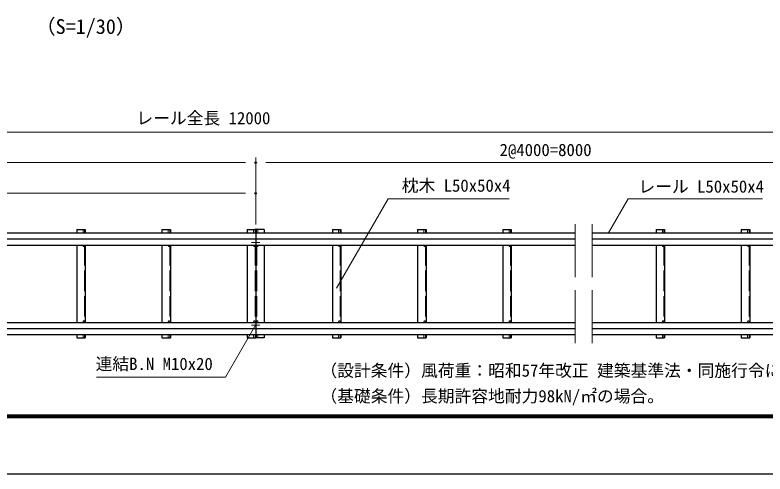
# Model space of a CAD drawing. Units: millimetres, scale not verified. Extents: x -6300 to 6300, y -4455 to 4455.
# Drawn here: x -2709 to 1693, y -4455 to -1761 of the extents above; entities that cross this region are included whole.
import ezdxf
from ezdxf.enums import TextEntityAlignment as Align

# ---------------------------------------------------------------- set-up
doc = ezdxf.new("R2010")
doc.units = ezdxf.units.MM
doc.header["$LTSCALE"] = 20
doc.header["$PDMODE"] = 32
doc.header["$PDSIZE"] = 10
doc.linetypes.add('DASHED', pattern=[7.5, 6, -1.5])
doc.linetypes.add('USER1', pattern=[50.8, 31.75, -6.35, 6.35, -6.35])
for name, color, linetype, lineweight in [('0-0_D-TTL-TXT', 7, 'Continuous', 25), ('0-1_D-STR1', 1, 'Continuous', 25), ('0-3_D-BMK', 2, 'USER1', 13), ('0-4_D-STR3', 3, 'Continuous', 13), ('0-8_D-STR-DIM', 7, 'Continuous', 13), ('0-B_D-STR-TXT', 7, 'Continuous', 13), ('0-C_D-TTL', 7, 'Continuous', 25)]:
    doc.layers.add(name, color=color, linetype=linetype, lineweight=lineweight)
doc.layers.add('0-A_Defpoints', color=8, linetype='Continuous')
doc.styles.add('ＭＳ ゴシック', font='')
doc.styles.get('ＭＳ ゴシック').set_extended_font_data('MS Gothic')

msp = doc.modelspace()

# ---------------------------------------------------------------- linework, layer by layer
at = {"layer": '0-1_D-STR1'}
for p, q in [((-2346.16, -3020.65), (-2346.16, -3040.3)), ((-1846.16, -3020.65), (-1846.16, -3040.3)), ((-1346.16, -3020.65), (-1346.16, -3040.3)), ((-1246.16, -3020.65), (-1246.16, -3040.3)), ((-846.16, -3020.65), (-846.16, -3040.3)), ((-346.16, -3020.65), (-346.16, -3040.3)), ((153.84, -3020.65), (153.84, -3040.3)), ((1053.84, -3020.65), (1053.84, -3040.3)), ((1553.84, -3020.65), (1553.84, -3040.3)), ((-5296.16, -3040.3), (-1296.16, -3040.3)), ((-5296.16, -3075.65), (-1296.16, -3075.65)), ((-1296.16, -3040.3), (578.84, -3040.3)), ((-1296.16, -3075.65), (578.84, -3075.65)), ((678.84, -3040.3), (2103.84, -3040.3)), ((678.84, -3075.65), (2103.84, -3075.65)), ((-5296.16, -3111.01), (-1296.16, -3111.01)), ((-2346.16, -3111.01), (-2346.16, -3565.3)), ((-2296.16, -3111.01), (-2296.16, -3565.3)), ((-1846.16, -3111.01), (-1846.16, -3565.3)), ((-1796.16, -3111.01), (-1796.16, -3565.3)), ((-1346.16, -3111.01), (-1346.16, -3565.3)), ((-1296.16, -3111.01), (578.84, -3111.01)), ((-1246.16, -3111.01), (-1246.16, -3565.3)), ((-846.16, -3111.01), (-846.16, -3565.3)), ((-796.16, -3111.01), (-796.16, -3565.3)), ((-346.16, -3111.01), (-346.16, -3565.3)), ((-296.16, -3111.01), (-296.16, -3565.3)), ((153.84, -3111.01), (153.84, -3565.3)), ((203.84, -3111.01), (203.84, -3565.3)), ((678.84, -3111.01), (2103.84, -3111.01)), ((1053.84, -3111.01), (1053.84, -3565.3)), ((1103.84, -3111.01), (1103.84, -3565.3)), ((1553.84, -3111.01), (1553.84, -3565.3)), ((1603.84, -3111.01), (1603.84, -3565.3)), ((-5296.16, -3565.3), (-1296.16, -3565.3)), ((-5296.16, -3600.65), (-1296.16, -3600.65)), ((-1296.16, -3565.3), (578.84, -3565.3)), ((-1296.16, -3600.65), (578.84, -3600.65)), ((678.84, -3565.3), (2103.84, -3565.3)), ((678.84, -3600.65), (2103.84, -3600.65)), ((-5296.16, -3636.01), (-1296.16, -3636.01)), ((-2346.16, -3636.01), (-2346.16, -3655.65)), ((-2296.16, -3636.01), (-2296.16, -3655.65)), ((-1846.16, -3636.01), (-1846.16, -3655.65)), ((-1796.16, -3636.01), (-1796.16, -3655.65)), ((-1346.16, -3636.01), (-1346.16, -3655.65)), ((-1296.16, -3636.01), (578.84, -3636.01)), ((-1246.16, -3636.01), (-1246.16, -3655.65)), ((-846.16, -3636.01), (-846.16, -3655.65)), ((-796.16, -3636.01), (-796.16, -3655.65)), ((-346.16, -3636.01), (-346.16, -3655.65)), ((-296.16, -3636.01), (-296.16, -3655.65)), ((153.84, -3636.01), (153.84, -3655.65)), ((203.84, -3636.01), (203.84, -3655.65)), ((678.84, -3636.01), (2103.84, -3636.01)), ((1053.84, -3636.01), (1053.84, -3655.65)), ((1103.84, -3636.01), (1103.84, -3655.65)), ((1553.84, -3636.01), (1553.84, -3655.65)), ((1603.84, -3636.01), (1603.84, -3655.65)), ((-2346.16, -3655.65), (-2296.16, -3655.65)), ((-2346.16, -3655.65), (-2296.16, -3655.65)), ((-1846.16, -3655.65), (-1796.16, -3655.65)), ((-1846.16, -3655.65), (-1796.16, -3655.65)), ((-1346.16, -3655.65), (-1296.16, -3655.65)), ((-1346.16, -3655.65), (-1296.16, -3655.65)), ((-1246.16, -3655.65), (-1296.16, -3655.65)), ((-1246.16, -3655.65), (-1296.16, -3655.65)), ((-846.16, -3655.65), (-796.16, -3655.65)), ((-846.16, -3655.65), (-796.16, -3655.65)), ((-346.16, -3655.65), (-296.16, -3655.65)), ((-346.16, -3655.65), (-296.16, -3655.65)), ((153.84, -3655.65), (203.84, -3655.65)), ((153.84, -3655.65), (203.84, -3655.65)), ((1053.84, -3655.65), (1103.84, -3655.65)), ((1053.84, -3655.65), (1103.84, -3655.65)), ((1553.84, -3655.65), (1603.84, -3655.65)), ((1553.84, -3655.65), (1603.84, -3655.65))]:
    msp.add_line(p, q, dxfattribs=at)
at = {"layer": '0-1_D-STR1', "linetype": 'DASHED'}
for p, q in [((-2300.16, -3111.01), (-2300.16, -3565.3)), ((-1800.16, -3111.01), (-1800.16, -3565.3)), ((-1300.16, -3111.01), (-1300.16, -3565.3)), ((-1292.16, -3111.01), (-1292.16, -3565.3)), ((-800.16, -3111.01), (-800.16, -3565.3)), ((-300.16, -3111.01), (-300.16, -3565.3)), ((199.84, -3111.01), (199.84, -3565.3)), ((1099.84, -3111.01), (1099.84, -3565.3)), ((1599.84, -3111.01), (1599.84, -3565.3))]:
    msp.add_line(p, q, dxfattribs=at)
at = {"layer": '0-1_D-STR1'}
for points in [[(-2346.16, -3020.65), (-2296.16, -3020.65), (-2296.16, -3040.3)], [(-1846.16, -3020.65), (-1796.16, -3020.65), (-1796.16, -3040.3)], [(-1346.16, -3020.65), (-1296.16, -3020.65), (-1296.16, -3655.65)], [(-1246.16, -3020.65), (-1296.16, -3020.65), (-1296.16, -3655.65)], [(-846.16, -3020.65), (-796.16, -3020.65), (-796.16, -3040.3)], [(-346.16, -3020.65), (-296.16, -3020.65), (-296.16, -3040.3)], [(153.84, -3020.65), (203.84, -3020.65), (203.84, -3040.3)], [(1053.84, -3020.65), (1103.84, -3020.65), (1103.84, -3040.3)], [(1553.84, -3020.65), (1603.84, -3020.65), (1603.84, -3040.3)]]:
    msp.add_lwpolyline(points, dxfattribs=at)
at = {"layer": '0-3_D-BMK'}
for p, q in [((-1271.16, -3095.65), (-1321.16, -3095.65)), ((-1271.16, -3580.65), (-1321.16, -3580.65))]:
    msp.add_line(p, q, dxfattribs=at)
at = {"layer": '0-4_D-STR3'}
for p, q in [((-2300.16, -3020.65), (-2300.16, -3040.3)), ((-2300.16, -3040.3), (-2300.16, -3020.65)), ((-1800.16, -3020.65), (-1800.16, -3040.3)), ((-1800.16, -3040.3), (-1800.16, -3020.65)), ((-1300.16, -3020.65), (-1300.16, -3040.3)), ((-1300.16, -3040.3), (-1300.16, -3020.65)), ((-1292.16, -3020.65), (-1292.16, -3040.3)), ((-1292.16, -3040.3), (-1292.16, -3020.65)), ((-800.16, -3020.65), (-800.16, -3040.3)), ((-800.16, -3040.3), (-800.16, -3020.65)), ((-300.16, -3020.65), (-300.16, -3040.3)), ((-300.16, -3040.3), (-300.16, -3020.65)), ((199.84, -3020.65), (199.84, -3040.3)), ((199.84, -3040.3), (199.84, -3020.65)), ((1099.84, -3020.65), (1099.84, -3040.3)), ((1099.84, -3040.3), (1099.84, -3020.65)), ((1599.84, -3020.65), (1599.84, -3040.3)), ((1599.84, -3040.3), (1599.84, -3020.65)), ((-2309.16, -3116.15), (-2309.16, -3111.01)), ((-2300.16, -3116.15), (-2300.16, -3111.01)), ((-1809.16, -3116.15), (-1809.16, -3111.01)), ((-1800.16, -3116.15), (-1800.16, -3111.01)), ((-1309.16, -3116.15), (-1309.16, -3111.01)), ((-1300.16, -3116.15), (-1300.16, -3111.01)), ((-1292.16, -3116.15), (-1292.16, -3111.01)), ((-1283.16, -3116.15), (-1283.16, -3111.01)), ((-809.16, -3116.15), (-809.16, -3111.01)), ((-800.16, -3116.15), (-800.16, -3111.01)), ((-309.16, -3116.15), (-309.16, -3111.01)), ((-300.16, -3116.15), (-300.16, -3111.01)), ((190.84, -3116.15), (190.84, -3111.01)), ((199.84, -3116.15), (199.84, -3111.01)), ((1090.84, -3116.15), (1090.84, -3111.01)), ((1099.84, -3116.15), (1099.84, -3111.01)), ((1590.84, -3116.15), (1590.84, -3111.01)), ((1599.84, -3116.15), (1599.84, -3111.01)), ((-2309.16, -3560.15), (-2309.16, -3565.3)), ((-2300.16, -3560.15), (-2300.16, -3565.3)), ((-1809.16, -3560.15), (-1809.16, -3565.3)), ((-1800.16, -3560.15), (-1800.16, -3565.3)), ((-1309.16, -3560.15), (-1309.16, -3565.3)), ((-1300.16, -3560.15), (-1300.16, -3565.3)), ((-1292.16, -3560.15), (-1292.16, -3565.3)), ((-1283.16, -3560.15), (-1283.16, -3565.3)), ((-809.16, -3560.15), (-809.16, -3565.3)), ((-800.16, -3560.15), (-800.16, -3565.3)), ((-309.16, -3560.15), (-309.16, -3565.3)), ((-300.16, -3560.15), (-300.16, -3565.3)), ((190.84, -3560.15), (190.84, -3565.3)), ((199.84, -3560.15), (199.84, -3565.3)), ((1090.84, -3560.15), (1090.84, -3565.3)), ((1099.84, -3560.15), (1099.84, -3565.3)), ((1590.84, -3560.15), (1590.84, -3565.3)), ((1599.84, -3560.15), (1599.84, -3565.3)), ((-2300.16, -3636.01), (-2300.16, -3655.65)), ((-2300.16, -3636.01), (-2300.16, -3655.65)), ((-1800.16, -3636.01), (-1800.16, -3655.65)), ((-1800.16, -3636.01), (-1800.16, -3655.65)), ((-1300.16, -3636.01), (-1300.16, -3655.65)), ((-1300.16, -3636.01), (-1300.16, -3655.65)), ((-1292.16, -3636.01), (-1292.16, -3655.65)), ((-1292.16, -3636.01), (-1292.16, -3655.65)), ((-800.16, -3636.01), (-800.16, -3655.65)), ((-800.16, -3636.01), (-800.16, -3655.65)), ((-300.16, -3636.01), (-300.16, -3655.65)), ((-300.16, -3636.01), (-300.16, -3655.65)), ((199.84, -3636.01), (199.84, -3655.65)), ((199.84, -3636.01), (199.84, -3655.65)), ((1099.84, -3636.01), (1099.84, -3655.65)), ((1099.84, -3636.01), (1099.84, -3655.65)), ((1599.84, -3636.01), (1599.84, -3655.65)), ((1599.84, -3636.01), (1599.84, -3655.65))]:
    msp.add_line(p, q, dxfattribs=at)
for points in [[(-2309.16, -3040.3), (-2309.16, -3020.65), (-2300.16, -3020.65)], [(-1809.16, -3040.3), (-1809.16, -3020.65), (-1800.16, -3020.65)], [(-1309.16, -3040.3), (-1309.16, -3020.65), (-1300.16, -3020.65)], [(-1283.16, -3040.3), (-1283.16, -3020.65), (-1292.16, -3020.65)], [(-809.16, -3040.3), (-809.16, -3020.65), (-800.16, -3020.65)], [(-309.16, -3040.3), (-309.16, -3020.65), (-300.16, -3020.65)], [(190.84, -3040.3), (190.84, -3020.65), (199.84, -3020.65)], [(1090.84, -3040.3), (1090.84, -3020.65), (1099.84, -3020.65)], [(1590.84, -3040.3), (1590.84, -3020.65), (1599.84, -3020.65)], [(-2309.16, -3636.01), (-2309.16, -3655.65), (-2300.16, -3655.65)], [(-1809.16, -3636.01), (-1809.16, -3655.65), (-1800.16, -3655.65)], [(-1309.16, -3636.01), (-1309.16, -3655.65), (-1300.16, -3655.65)], [(-1283.16, -3636.01), (-1283.16, -3655.65), (-1292.16, -3655.65)], [(-809.16, -3636.01), (-809.16, -3655.65), (-800.16, -3655.65)], [(-309.16, -3636.01), (-309.16, -3655.65), (-300.16, -3655.65)], [(190.84, -3636.01), (190.84, -3655.65), (199.84, -3655.65)], [(1090.84, -3636.01), (1090.84, -3655.65), (1099.84, -3655.65)], [(1590.84, -3636.01), (1590.84, -3655.65), (1599.84, -3655.65)]]:
    msp.add_lwpolyline(points, dxfattribs=at)
for centre in [(-2304.66, -3116.15), (-1804.66, -3116.15), (-1304.66, -3116.15), (-1287.66, -3116.15), (-804.66, -3116.15), (-304.66, -3116.15), (195.34, -3116.15), (1095.34, -3116.15), (1595.34, -3116.15), (-2304.66, -3560.15), (-1804.66, -3560.15), (-1304.66, -3560.15), (-1287.66, -3560.15), (-804.66, -3560.15), (-304.66, -3560.15), (195.34, -3560.15), (1095.34, -3560.15), (1595.34, -3560.15)]:
    msp.add_circle(centre, 4.5, dxfattribs=at)
at = {"layer": '0-8_D-STR-DIM'}
for p, q in [((-5236.16, -2447.66), (2043.84, -2447.66)), ((-5236.16, -2627.66), (-1356.16, -2627.66)), ((-1296.16, -2990.65), (-1296.16, -2597.66)), ((-1296.16, -2990.65), (-1296.16, -2597.66)), ((-1236.16, -2627.66), (2043.84, -2627.66)), ((-4736.16, -2807.66), (-1356.16, -2807.66)), ((-1296.16, -2990.65), (-1296.16, -2777.66)), ((578.84, -3299.67), (578.84, -2988.15)), ((678.84, -3299.67), (678.84, -2988.15)), ((578.84, -3688.15), (578.84, -3376.63)), ((678.84, -3688.15), (678.84, -3376.63))]:
    msp.add_line(p, q, dxfattribs=at)
at = {"layer": '0-A_Defpoints'}
for p in [(-1296.16, -2627.66), (-1296.16, -2807.66), (-1296.16, -3020.65)]:
    msp.add_point(p, dxfattribs=at)
at = {"layer": '0-B_D-STR-TXT'}
for points in [[(191.11, -2839.61), (-518.4, -2839.61), (-821.82, -3365.15)], [(1677.43, -2839.61), (889.88, -2839.61), (775.01, -3038.56)], [(-2231.24, -3886.95), (-1473, -3886.95), (-1297.16, -3582.38)]]:
    msp.add_lwpolyline(points, dxfattribs=at)
at = {"layer": '0-C_D-TTL', "color": 2}
msp.add_lwpolyline([(-6300.37, 4454.81), (6299.63, 4454.81), (6299.63, -4455.19), (-6300.37, -4455.19)], close=True, dxfattribs=at)
at = {"layer": '0-C_D-TTL'}
for points in [[(-5895.37, 4124.81), (5894.63, 4124.81), (5894.63, -4125.19), (-5895.37, -4125.19)], [(-5891.62, 4121.06), (5890.88, 4121.06), (5890.88, -4121.44), (-5891.62, -4121.44)], [(-5887.87, 4117.31), (5887.13, 4117.31), (5887.13, -4117.69), (-5887.87, -4117.69)], [(-5884.12, 4113.56), (5883.38, 4113.56), (5883.38, -4113.94), (-5884.12, -4113.94)], [(-5880.37, 4109.81), (5879.63, 4109.81), (5879.63, -4110.19), (-5880.37, -4110.19)]]:
    msp.add_lwpolyline(points, close=True, dxfattribs=at)

# ---------------------------------------------------------------- texts
at = {"layer": '0-0_D-TTL-TXT', "style": 'ＭＳ ゴシック'}
for s, height, p in [('（S=1/30）', 86.66, (-2588.54, -1897.95)), ('（設計条件）風荷重：昭和57年改正 建築基準法・同施行令に基づく風圧力に準拠。', 72.14, (-916.27, -3905.59)), ('（基礎条件）長期許容地耐力98kN/㎡の場合。', 72.14, (-916.27, -4055.59))]:
    msp.add_text(s, height=height, dxfattribs=at).set_placement(p, align=Align.BOTTOM_LEFT)
at = {"layer": '0-8_D-STR-DIM', "style": 'ＭＳ ゴシック'}
for s, p in [('レール全長 12000', (-1996.25, -2423.85)), ('2@4000=8000', (135.34, -2610.51))]:
    msp.add_text(s, height=72.14, dxfattribs=at).set_placement(p, align=Align.BOTTOM_LEFT)
at = {"layer": '0-B_D-STR-TXT', "style": 'ＭＳ ゴシック'}
for s, p in [('枕木 L50x50x4', (-438.97, -2819.78)), ('レール L50x50x4', (949.89, -2825.3)), ('連結B.N M10x20', (-2235.43, -3866.36))]:
    msp.add_text(s, height=72.14, dxfattribs=at).set_placement(p, align=Align.BOTTOM_LEFT)

doc.saveas('drawing.dxf')
